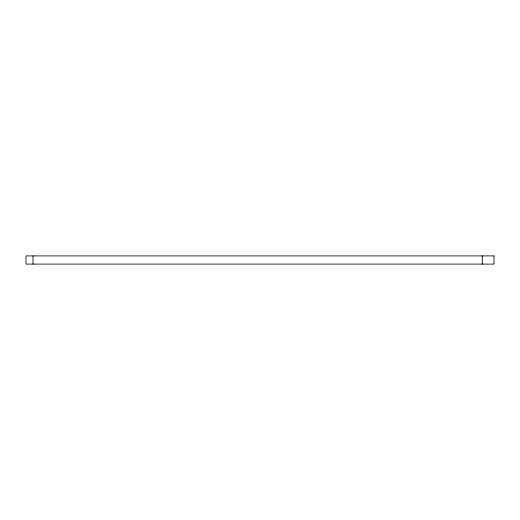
<?xml version="1.0" encoding="UTF-8"?>
<svg xmlns="http://www.w3.org/2000/svg" width="520" height="520" viewBox="0 0 520 520"><rect width="100%" height="100%" fill="white"/><g stroke="black" fill="none" stroke-linecap="round" stroke-linejoin="round"><path stroke-width="0.78" d="M482.3 255.905L482.3 264.095M33.02 255.905L33.02 264.095M494 255.905L26 255.905L26 264.095L494 264.095L494 255.905"/></g></svg>
